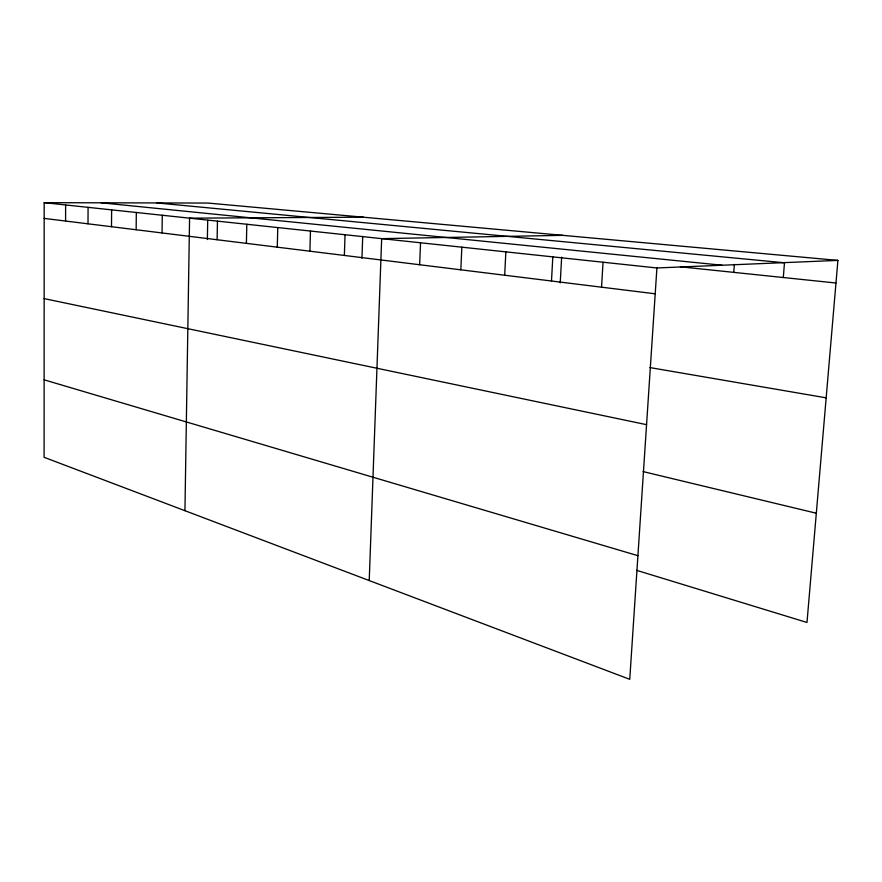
<?xml version="1.0" encoding="UTF-8"?>
<svg xmlns="http://www.w3.org/2000/svg" width="882" height="882" viewBox="0 0 882 882"><rect width="100%" height="100%" fill="white"/><g stroke="black" fill="none" stroke-linecap="round" stroke-linejoin="round"><path stroke-width="1.32" d="M837.9 260.388L208.02 203.058L44.177 202.673L44.1 457.306L629.748 679.327L656.914 267.963L837.9 260.388L806.986 622.471L636.55 570.312M65.588 221.051L65.621 204.955M88.002 223.819L88.079 207.347M111.496 226.718L111.628 209.861M136.148 229.761L136.324 212.485M162.045 232.947L162.277 215.252M184.944 510.7L189.575 218.163L363.373 217.192M207.369 239.518L207.711 220.291M217.104 239.75L217.457 221.128M246.398 243.366L246.817 224.26M277.279 247.169L277.775 227.556M309.891 251.194L310.464 231.04M344.366 255.449L345.038 234.733M361.962 258.217L362.711 236.42M369.227 580.565L381.663 238.636L562.87 235.351M419.645 264.743L420.538 242.77M460.823 269.826L461.848 247.18M504.691 275.239L505.849 251.866M551.493 281.016L552.816 256.871M560.224 282.902L561.658 257.147M601.546 287.19L603.056 262.219M733.758 272.362L734.353 264.368M783.304 277.532L784.506 262.439M156.919 202.937L783.403 262.671M101.287 202.805L722.115 265.228M680.386 266.805L835.971 283.012M44.177 202.673L656.914 267.963M44.166 218.405L655.205 293.805M649.935 367.585L826.158 397.837M44.144 298.612L646.561 424.672M643.066 471.583L816.313 513.225M44.122 379.822L637.907 555.693"/></g></svg>
